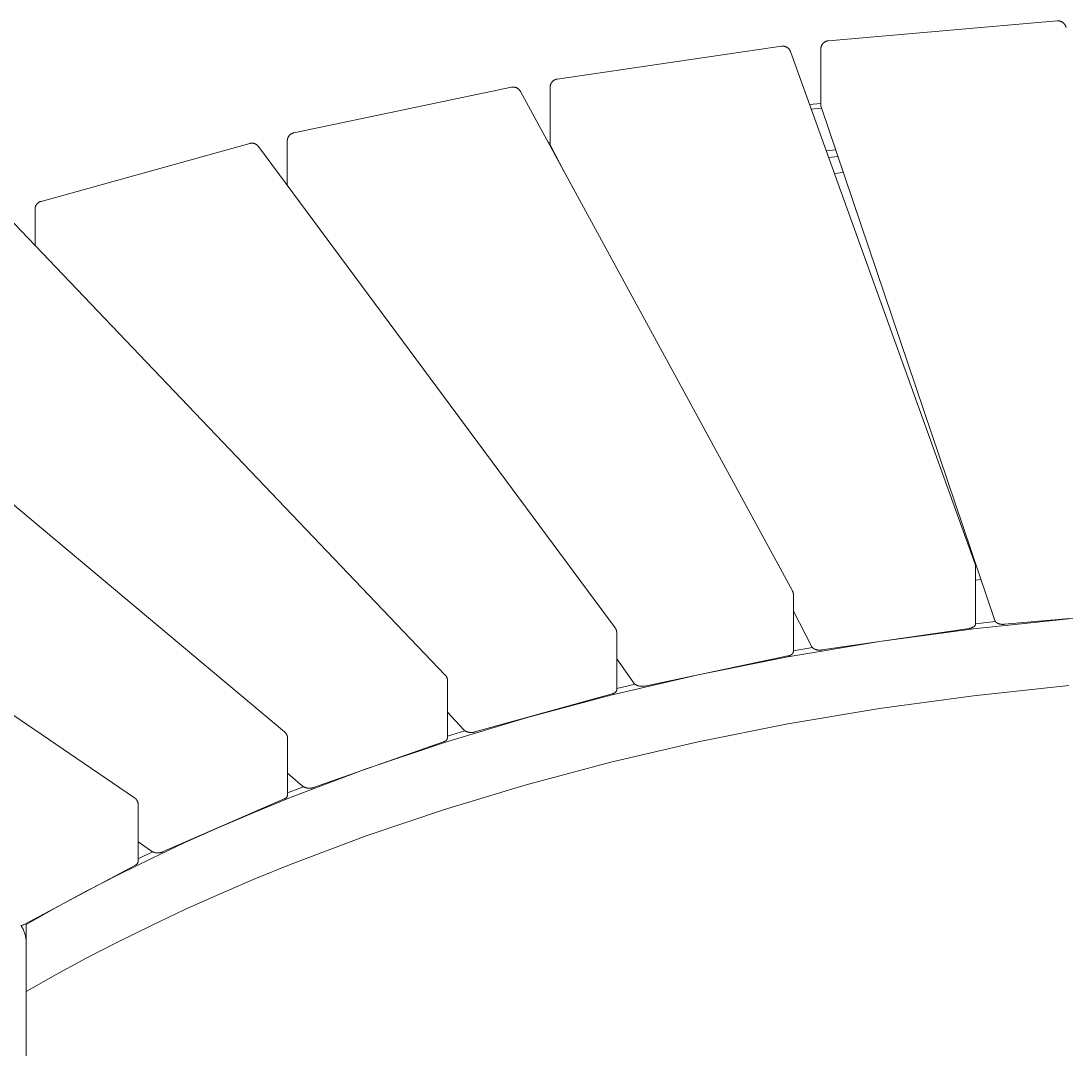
# Model space of a CAD drawing. Header units: inches. Extents: x -14 to 184, y -4 to 134.
# Drawn here: x 112.38 to 132.45, y 67.59 to 87.34 of the extents above; entities that cross this region are included whole.
import ezdxf

# ---------------------------------------------------------------- set-up
doc = ezdxf.new("R2010")
doc.units = ezdxf.units.IN
doc.layers.add('ZANO_R', color=7, linetype='Continuous', lineweight=0)

msp = doc.modelspace()

# ---------------------------------------------------------------- linework, layer by layer
at = {"layer": 'ZANO_R'}
for p, q in [((127.88179, 86.95806), (132.27875, 87.33971)), ((132.27875, 87.33971), (132.28412, 87.34009)), ((132.28412, 87.34009), (132.28951, 87.34028)), ((132.28951, 87.34028), (132.2949, 87.34028)), ((132.2949, 87.34028), (132.30028, 87.34011)), ((132.30028, 87.34011), (132.30566, 87.33974)), ((132.30566, 87.33974), (132.31101, 87.3392)), ((132.31101, 87.3392), (132.31635, 87.33847)), ((132.31635, 87.33847), (132.32166, 87.33756)), ((132.32166, 87.33756), (132.32694, 87.33646)), ((132.32694, 87.33646), (132.33217, 87.33519)), ((132.33217, 87.33519), (132.33736, 87.33374)), ((132.33736, 87.33374), (132.3425, 87.33211)), ((132.3425, 87.33211), (132.34757, 87.33031)), ((132.34757, 87.33031), (132.35259, 87.32834)), ((132.35259, 87.32834), (132.35753, 87.32619)), ((132.35753, 87.32619), (132.36239, 87.32388)), ((132.36239, 87.32388), (132.36718, 87.3214)), ((132.36718, 87.3214), (132.37187, 87.31876)), ((132.37187, 87.31876), (132.37648, 87.31596)), ((132.37648, 87.31596), (132.38098, 87.31301)), ((132.38098, 87.31301), (132.38538, 87.3099)), ((132.38538, 87.3099), (132.38967, 87.30665)), ((132.38967, 87.30665), (132.39385, 87.30325)), ((132.39385, 87.30325), (132.39791, 87.2997)), ((132.39791, 87.2997), (132.40185, 87.29603)), ((132.40185, 87.29603), (132.40566, 87.29221)), ((132.40566, 87.29221), (132.40933, 87.28828)), ((132.40933, 87.28828), (132.41287, 87.28421)), ((132.41287, 87.28421), (132.41627, 87.28003)), ((132.41627, 87.28003), (132.41952, 87.27574)), ((132.41952, 87.27574), (132.42262, 87.27133)), ((132.42262, 87.27133), (132.42557, 87.26683)), ((132.42557, 87.26683), (132.42837, 87.26222)), ((132.42837, 87.26222), (132.431, 87.25752)), ((132.431, 87.25752), (132.43348, 87.25274)), ((132.43348, 87.25274), (132.43579, 87.24787)), ((132.43579, 87.24787), (132.43793, 87.24293)), ((132.43793, 87.24293), (132.4399, 87.23791)), ((132.4399, 87.23791), (132.4417, 87.23284)), ((132.4417, 87.23284), (132.44332, 87.2277)), ((132.44332, 87.2277), (132.44477, 87.22251)), ((132.44477, 87.22251), (132.44569, 87.21878)), ((132.44569, 87.21878), (132.44652, 87.21503)), ((132.44652, 87.21503), (132.44726, 87.21126)), ((127.77398, 86.90145), (127.77752, 86.90558)), ((127.77752, 86.90558), (127.78119, 86.90958)), ((127.78119, 86.90958), (127.785, 86.91346)), ((127.785, 86.91346), (127.78894, 86.9172)), ((127.78894, 86.9172), (127.79301, 86.92081)), ((127.79301, 86.92081), (127.7972, 86.92427)), ((127.7972, 86.92427), (127.80151, 86.92759)), ((127.80151, 86.92759), (127.80592, 86.93075)), ((127.80592, 86.93075), (127.81045, 86.93376)), ((127.81045, 86.93376), (127.81508, 86.93662)), ((127.81508, 86.93662), (127.8198, 86.93931)), ((127.8198, 86.93931), (127.82461, 86.94183)), ((127.82461, 86.94183), (127.82951, 86.94419)), ((127.82951, 86.94419), (127.83448, 86.94638)), ((127.83448, 86.94638), (127.83953, 86.9484)), ((127.83953, 86.9484), (127.84464, 86.95024)), ((127.84464, 86.95024), (127.84982, 86.9519)), ((127.84982, 86.9519), (127.85505, 86.95339)), ((127.85505, 86.95339), (127.86033, 86.95469)), ((127.86033, 86.95469), (127.86564, 86.95581)), ((127.86564, 86.95581), (127.871, 86.95674)), ((127.871, 86.95674), (127.87638, 86.95749)), ((127.87638, 86.95749), (127.88179, 86.95806)), ((122.67378, 86.22156), (126.98335, 86.85346)), ((126.98335, 86.85346), (126.9887, 86.85415)), ((126.9887, 86.85415), (126.99407, 86.85466)), ((126.99407, 86.85466), (126.99946, 86.85498)), ((126.99946, 86.85498), (127.00485, 86.85512)), ((127.00485, 86.85512), (127.01024, 86.85508)), ((127.01024, 86.85508), (127.01564, 86.85485)), ((127.01564, 86.85485), (127.02101, 86.85443)), ((127.02101, 86.85443), (127.02638, 86.85383)), ((127.02638, 86.85383), (127.03172, 86.85305)), ((127.03172, 86.85305), (127.03702, 86.85208)), ((127.03702, 86.85208), (127.0423, 86.85093)), ((127.0423, 86.85093), (127.04753, 86.84961)), ((127.04753, 86.84961), (127.05271, 86.8481)), ((127.05271, 86.8481), (127.05783, 86.84642)), ((127.05783, 86.84642), (127.0629, 86.84457)), ((127.0629, 86.84457), (127.0679, 86.84254)), ((127.0679, 86.84254), (127.07283, 86.84034)), ((127.07283, 86.84034), (127.07767, 86.83797)), ((127.07767, 86.83797), (127.08244, 86.83544)), ((127.08244, 86.83544), (127.08712, 86.83275)), ((127.08712, 86.83275), (127.0917, 86.8299)), ((127.0917, 86.8299), (127.09618, 86.82689)), ((127.09618, 86.82689), (127.10055, 86.82373)), ((127.10055, 86.82373), (127.10481, 86.82043)), ((127.10481, 86.82043), (127.10896, 86.81698)), ((127.10896, 86.81698), (127.11299, 86.81338)), ((127.11299, 86.81338), (127.11689, 86.80966)), ((127.11689, 86.80966), (127.12066, 86.8058)), ((127.12066, 86.8058), (127.1243, 86.80182)), ((127.1243, 86.80182), (127.1278, 86.79771)), ((127.1278, 86.79771), (127.13116, 86.79348)), ((127.13116, 86.79348), (127.13437, 86.78915)), ((127.13437, 86.78915), (127.13743, 86.7847)), ((127.13743, 86.7847), (127.14033, 86.78016)), ((127.14033, 86.78016), (127.14308, 86.77551)), ((127.14308, 86.77551), (127.14566, 86.77078)), ((127.14566, 86.77078), (127.14809, 86.76596)), ((127.14809, 86.76596), (127.15034, 86.76106)), ((127.15034, 86.76106), (127.15244, 86.75608)), ((127.15244, 86.75608), (127.15435, 86.75102)), ((127.15435, 86.75102), (130.70142, 76.90537)), ((127.73793, 86.80116), (127.73802, 86.8066)), ((127.73793, 85.70822), (127.73793, 86.80116)), ((127.73802, 86.8066), (127.7383, 86.81203)), ((127.7383, 86.81203), (127.73877, 86.81744)), ((127.73877, 86.81744), (127.73943, 86.82284)), ((127.73943, 86.82284), (127.74027, 86.82821)), ((127.74027, 86.82821), (127.74129, 86.83355)), ((127.74129, 86.83355), (127.7425, 86.83885)), ((127.7425, 86.83885), (127.74389, 86.8441)), ((127.74389, 86.8441), (127.74546, 86.8493)), ((127.74546, 86.8493), (127.74721, 86.85445)), ((127.74721, 86.85445), (127.74914, 86.85953)), ((127.74914, 86.85953), (127.75124, 86.86454)), ((127.75124, 86.86454), (127.75352, 86.86948)), ((127.75352, 86.86948), (127.75596, 86.87434)), ((127.75596, 86.87434), (127.75857, 86.87911)), ((127.75857, 86.87911), (127.76134, 86.88378)), ((127.76134, 86.88378), (127.76427, 86.88836)), ((127.76427, 86.88836), (127.76736, 86.89283)), ((127.76736, 86.89283), (127.7706, 86.8972)), ((127.7706, 86.8972), (127.77398, 86.90145)), ((122.54256, 86.09835), (122.54379, 86.10369)), ((122.54379, 86.10369), (122.5452, 86.10897)), ((122.5452, 86.10897), (122.54679, 86.11421)), ((122.54679, 86.11421), (122.54857, 86.11939)), ((122.54857, 86.11939), (122.55052, 86.1245)), ((122.55052, 86.1245), (122.55265, 86.12955)), ((122.55265, 86.12955), (122.55496, 86.13451)), ((122.55496, 86.13451), (122.55743, 86.13939)), ((122.55743, 86.13939), (122.56008, 86.14419)), ((122.56008, 86.14419), (122.56288, 86.14888)), ((122.56288, 86.14888), (122.56585, 86.15348)), ((122.56585, 86.15348), (122.56898, 86.15797)), ((122.56898, 86.15797), (122.57227, 86.16235)), ((122.57227, 86.16235), (122.5757, 86.16662)), ((122.5757, 86.16662), (122.57928, 86.17076)), ((122.57928, 86.17076), (122.583, 86.17478)), ((122.583, 86.17478), (122.58686, 86.17866)), ((122.58686, 86.17866), (122.59085, 86.18241)), ((122.59085, 86.18241), (122.59496, 86.18601)), ((122.59496, 86.18601), (122.59921, 86.18947)), ((122.59921, 86.18947), (122.60356, 86.19278)), ((122.60356, 86.19278), (122.60804, 86.19594)), ((122.60804, 86.19594), (122.61261, 86.19894)), ((122.61261, 86.19894), (122.61729, 86.20178)), ((122.61729, 86.20178), (122.62207, 86.20446)), ((122.62207, 86.20446), (122.62694, 86.20696)), ((122.62694, 86.20696), (122.63189, 86.2093)), ((122.63189, 86.2093), (122.63691, 86.21146)), ((122.63691, 86.21146), (122.64201, 86.21345)), ((122.64201, 86.21345), (122.64718, 86.21526)), ((122.64718, 86.21526), (122.65241, 86.21689)), ((122.65241, 86.21689), (122.65769, 86.21833)), ((122.65769, 86.21833), (122.66301, 86.21959)), ((122.66301, 86.21959), (122.66838, 86.22067)), ((122.66838, 86.22067), (122.67378, 86.22156)), ((117.61777, 85.18998), (121.79732, 86.06588)), ((121.79732, 86.06588), (121.80269, 86.06691)), ((121.80269, 86.06691), (121.8081, 86.06775)), ((121.8081, 86.06775), (121.81353, 86.06841)), ((121.81353, 86.06841), (121.81898, 86.06887)), ((121.81898, 86.06887), (121.82445, 86.06914)), ((121.82445, 86.06914), (121.82992, 86.06923)), ((121.82992, 86.06923), (121.83539, 86.06912)), ((121.83539, 86.06912), (121.84085, 86.06883)), ((121.84085, 86.06883), (121.8463, 86.06834)), ((121.8463, 86.06834), (121.85173, 86.06767)), ((121.85173, 86.06767), (121.85714, 86.06681)), ((121.85714, 86.06681), (121.86251, 86.06576)), ((121.86251, 86.06576), (121.86784, 86.06452)), ((121.86784, 86.06452), (121.87312, 86.0631)), ((121.87312, 86.0631), (121.87835, 86.0615)), ((121.87835, 86.0615), (121.88353, 86.05972)), ((121.88353, 86.05972), (121.88863, 86.05775)), ((121.88863, 86.05775), (121.89367, 86.05562)), ((121.89367, 86.05562), (121.89863, 86.0533)), ((121.89863, 86.0533), (121.90351, 86.05082)), ((121.90351, 86.05082), (121.90829, 86.04817)), ((121.90829, 86.04817), (121.91298, 86.04536)), ((121.91298, 86.04536), (121.91758, 86.04238)), ((121.91758, 86.04238), (121.92206, 86.03924)), ((121.92206, 86.03924), (121.92643, 86.03596)), ((121.92643, 86.03596), (121.93069, 86.03252)), ((121.93069, 86.03252), (121.93482, 86.02893)), ((121.93482, 86.02893), (121.93883, 86.02521)), ((121.93883, 86.02521), (121.94271, 86.02135)), ((121.94271, 86.02135), (121.94645, 86.01735)), ((121.94645, 86.01735), (121.95004, 86.01323)), ((121.95004, 86.01323), (121.9535, 86.00899)), ((121.9535, 86.00899), (121.9568, 86.00462)), ((121.9568, 86.00462), (121.95995, 86.00015)), ((121.95995, 86.00015), (121.96294, 85.99557)), ((121.96294, 85.99557), (121.9655, 85.99135)), ((121.9655, 85.99135), (121.96793, 85.98705)), ((121.96793, 85.98705), (127.19117, 76.39348)), ((122.53915, 86.06574), (122.53924, 86.07122)), ((122.53915, 84.9728), (122.53915, 86.06574)), ((122.53924, 86.07122), (122.53953, 86.07668)), ((122.53953, 86.07668), (122.54, 86.08214)), ((122.54, 86.08214), (122.54067, 86.08757)), ((122.54067, 86.08757), (122.54152, 86.09298)), ((122.54152, 86.09298), (122.54256, 86.09835)), ((127.52166, 85.73148), (127.73793, 85.75616)), ((127.73796, 85.70651), (127.73793, 85.70822)), ((127.73804, 85.7048), (127.73796, 85.70651)), ((127.73818, 85.7031), (127.73804, 85.7048)), ((127.73837, 85.7014), (127.73818, 85.7031)), ((127.73862, 85.69971), (127.73837, 85.7014)), ((127.55373, 85.64246), (127.74962, 85.66484)), ((127.73892, 85.69803), (127.73862, 85.69971)), ((127.73927, 85.69636), (127.73892, 85.69803)), ((127.73968, 85.6947), (127.73927, 85.69636)), ((127.73968, 85.6947), (127.74004, 85.69339)), ((127.74004, 85.69339), (127.74043, 85.69208)), ((127.74043, 85.69208), (127.74085, 85.69079)), ((131.07931, 75.82085), (127.74085, 85.69079)), ((117.50354, 85.09355), (117.50559, 85.09852)), ((117.50559, 85.09852), (117.50781, 85.10341)), ((117.50781, 85.10341), (117.5102, 85.10822)), ((117.5102, 85.10822), (117.51275, 85.11294)), ((117.51275, 85.11294), (117.51546, 85.11758)), ((117.51546, 85.11758), (117.51832, 85.12212)), ((117.51832, 85.12212), (117.52134, 85.12657)), ((117.52134, 85.12657), (117.52451, 85.1309)), ((117.52451, 85.1309), (117.52783, 85.13513)), ((117.52783, 85.13513), (117.53128, 85.13924)), ((117.53128, 85.13924), (117.53488, 85.14323)), ((117.53488, 85.14323), (117.5386, 85.1471)), ((117.5386, 85.1471), (117.54246, 85.15083)), ((117.54246, 85.15083), (117.54645, 85.15443)), ((117.54645, 85.15443), (117.55055, 85.1579)), ((117.55055, 85.1579), (117.55477, 85.16122)), ((117.55477, 85.16122), (117.5591, 85.1644)), ((117.5591, 85.1644), (117.56354, 85.16743)), ((117.56354, 85.16743), (117.56807, 85.1703)), ((117.56807, 85.1703), (117.57271, 85.17302)), ((117.57271, 85.17302), (117.57743, 85.17558)), ((117.57743, 85.17558), (117.58223, 85.17797)), ((117.58223, 85.17797), (117.58712, 85.1802)), ((117.58712, 85.1802), (117.59208, 85.18226)), ((117.59208, 85.18226), (117.59711, 85.18416)), ((117.59711, 85.18416), (117.60219, 85.18588)), ((117.60219, 85.18588), (117.60734, 85.18742)), ((117.60734, 85.18742), (117.61253, 85.18879)), ((117.61253, 85.18879), (117.61777, 85.18998)), ((112.76356, 83.87342), (116.77177, 84.98466)), ((116.77177, 84.98466), (116.77707, 84.98603)), ((116.77707, 84.98603), (116.78241, 84.98721)), ((116.78241, 84.98721), (116.7878, 84.98821)), ((116.7878, 84.98821), (116.79321, 84.98902)), ((116.79321, 84.98902), (116.79865, 84.98965)), ((116.79865, 84.98965), (116.80411, 84.99008)), ((116.80411, 84.99008), (116.80958, 84.99032)), ((116.80958, 84.99032), (116.81506, 84.99038)), ((116.81506, 84.99038), (116.82053, 84.99024)), ((116.82053, 84.99024), (116.82599, 84.98991)), ((116.82599, 84.98991), (116.83145, 84.98939)), ((116.83145, 84.98939), (116.83688, 84.98869)), ((116.83688, 84.98869), (116.84228, 84.98779)), ((116.84228, 84.98779), (116.84764, 84.98671)), ((116.84764, 84.98671), (116.85297, 84.98544)), ((116.85297, 84.98544), (116.85825, 84.98399)), ((116.85825, 84.98399), (116.86348, 84.98235)), ((116.86348, 84.98235), (116.86864, 84.98054)), ((116.86864, 84.98054), (116.87374, 84.97854)), ((116.87374, 84.97854), (116.87877, 84.97637)), ((116.87877, 84.97637), (116.88372, 84.97403)), ((116.88372, 84.97403), (116.88858, 84.97151)), ((116.88858, 84.97151), (116.89335, 84.96883)), ((116.89335, 84.96883), (116.89803, 84.96598)), ((116.89803, 84.96598), (116.90261, 84.96298)), ((116.90261, 84.96298), (116.90708, 84.95981)), ((116.90708, 84.95981), (116.91143, 84.95649)), ((116.91143, 84.95649), (116.91567, 84.95303)), ((116.91567, 84.95303), (116.91978, 84.94941)), ((116.91978, 84.94941), (116.92377, 84.94566)), ((116.92377, 84.94566), (116.92762, 84.94177)), ((116.92762, 84.94177), (116.93134, 84.93775)), ((116.93134, 84.93775), (116.93491, 84.9336)), ((116.93491, 84.9336), (116.9377, 84.93015)), ((116.9377, 84.93015), (116.94039, 84.92662)), ((116.94039, 84.92662), (123.78816, 75.68)), ((117.49259, 85.03585), (117.49268, 85.04122)), ((117.49259, 84.18099), (117.49259, 85.03585)), ((117.49268, 85.04122), (117.49295, 85.04658)), ((117.49295, 85.04658), (117.49341, 85.05193)), ((117.49341, 85.05193), (117.49405, 85.05727)), ((117.49405, 85.05727), (117.49487, 85.06257)), ((117.49487, 85.06257), (117.49587, 85.06785)), ((117.49587, 85.06785), (117.49705, 85.07309)), ((117.49705, 85.07309), (117.49841, 85.07829)), ((117.49841, 85.07829), (117.49995, 85.08343)), ((117.49995, 85.08343), (117.50166, 85.08852)), ((117.50166, 85.08852), (117.50354, 85.09355)), ((122.50191, 85.00629), (122.53915, 85.01277)), ((122.53919, 84.97087), (122.53915, 84.97279)), ((122.5393, 84.96895), (122.53919, 84.97087)), ((122.53948, 84.96704), (122.5393, 84.96895)), ((122.53972, 84.96513), (122.53948, 84.96704)), ((122.54003, 84.96324), (122.53972, 84.96513)), ((122.5404, 84.96135), (122.54003, 84.96324)), ((122.54084, 84.95948), (122.5404, 84.96135)), ((122.54134, 84.95763), (122.54084, 84.95948)), ((122.54191, 84.95579), (122.54134, 84.95763)), ((122.54254, 84.95397), (122.54191, 84.95579)), ((122.54324, 84.95218), (122.54254, 84.95397)), ((122.54399, 84.95041), (122.54324, 84.95218)), ((122.54399, 84.95041), (122.54488, 84.94849)), ((122.54488, 84.94849), (122.54583, 84.94659)), ((122.8028, 84.45364), (122.54583, 84.94659)), ((122.54914, 84.91955), (122.55903, 84.92127)), ((127.84237, 84.84129), (128.02128, 84.86172)), ((127.88685, 84.71782), (128.06317, 84.73786)), ((128.16885, 84.42544), (127.99888, 84.40686)), ((112.64815, 83.72167), (112.64824, 83.72705)), ((112.64815, 83.02946), (112.64815, 83.72167)), ((112.64824, 83.72705), (112.64852, 83.73243)), ((112.64852, 83.73243), (112.64898, 83.7378)), ((112.64898, 83.7378), (112.64962, 83.74315)), ((112.64962, 83.74315), (112.65045, 83.74848)), ((112.65045, 83.74848), (112.65146, 83.75377)), ((112.65146, 83.75377), (112.65265, 83.75903)), ((112.65265, 83.75903), (112.65401, 83.76424)), ((112.65401, 83.76424), (112.65556, 83.7694)), ((112.65556, 83.7694), (112.65728, 83.77451)), ((112.65728, 83.77451), (112.65917, 83.77955)), ((112.65917, 83.77955), (112.66124, 83.78453)), ((112.66124, 83.78453), (112.66348, 83.78943)), ((112.66348, 83.78943), (112.66588, 83.79426)), ((112.66588, 83.79426), (112.66844, 83.799)), ((112.66844, 83.799), (112.67117, 83.80364)), ((112.67117, 83.80364), (112.67405, 83.8082)), ((112.67405, 83.8082), (112.67709, 83.81265)), ((112.67709, 83.81265), (112.68028, 83.81699)), ((112.68028, 83.81699), (112.68361, 83.82122)), ((112.68361, 83.82122), (112.68709, 83.82534)), ((112.68709, 83.82534), (112.69071, 83.82934)), ((112.69071, 83.82934), (112.69446, 83.8332)), ((112.69446, 83.8332), (112.69834, 83.83694)), ((112.69834, 83.83694), (112.70235, 83.84055)), ((112.70235, 83.84055), (112.70647, 83.84401)), ((112.70647, 83.84401), (112.71072, 83.84733)), ((112.71072, 83.84733), (112.71507, 83.8505)), ((112.71507, 83.8505), (112.71953, 83.85353)), ((112.71953, 83.85353), (112.7241, 83.8564)), ((112.7241, 83.8564), (112.72875, 83.85911)), ((112.72875, 83.85911), (112.7335, 83.86166)), ((112.7335, 83.86166), (112.73833, 83.86404)), ((112.73833, 83.86404), (112.74324, 83.86626)), ((112.74324, 83.86626), (112.74823, 83.86831)), ((112.74823, 83.86831), (112.75328, 83.87019)), ((112.75328, 83.87019), (112.75839, 83.87189)), ((112.75839, 83.87189), (112.76356, 83.87342)), ((112.12238, 83.58048), (120.52696, 74.77224)), ((107.56215, 81.96249), (117.44043, 73.67974)), ((103.3051, 80.08926), (114.55939, 72.41391)), ((130.70142, 76.90537), (130.70317, 76.90022)), ((130.70317, 76.90022), (130.70475, 76.89501)), ((130.70475, 76.89501), (130.70615, 76.88974)), ((130.70615, 76.88974), (130.70736, 76.88444)), ((130.70736, 76.88444), (130.70839, 76.87909)), ((130.70839, 76.87909), (130.70924, 76.87371)), ((130.70924, 76.87371), (130.70989, 76.8683)), ((130.70989, 76.8683), (130.71036, 76.86288)), ((130.71036, 76.86288), (130.71065, 76.85744)), ((130.71065, 76.85744), (130.71074, 76.852)), ((130.71074, 76.852), (130.71074, 75.75905)), ((130.81326, 76.60742), (130.71074, 76.59572)), ((127.19117, 76.39348), (127.1936, 76.38884)), ((127.1936, 76.38884), (127.19587, 76.38412)), ((127.19587, 76.38412), (127.19798, 76.37934)), ((127.19798, 76.37934), (127.19993, 76.37448)), ((127.19993, 76.37448), (127.20172, 76.36956)), ((127.20172, 76.36956), (127.20335, 76.36459)), ((127.20335, 76.36459), (127.20481, 76.35956)), ((127.20481, 76.35956), (127.2061, 76.35449)), ((127.2061, 76.35449), (127.20722, 76.34937)), ((127.20722, 76.34937), (127.20817, 76.34423)), ((127.20817, 76.34423), (127.20895, 76.33905)), ((127.20895, 76.33905), (127.20956, 76.33385)), ((127.20956, 76.33385), (127.21, 76.32864)), ((127.21, 76.32864), (127.21026, 76.32341)), ((127.21026, 76.32341), (127.21034, 76.31818)), ((127.21034, 76.31818), (127.21034, 75.22523)), ((127.56568, 75.31689), (127.21034, 75.99854)), ((134.15159, 75.9996), (131.25728, 75.74837)), ((123.78816, 75.68), (123.79123, 75.6757)), ((123.79123, 75.6757), (123.79416, 75.6713)), ((123.79416, 75.6713), (123.79694, 75.66681)), ((123.79694, 75.66681), (123.79956, 75.66222)), ((130.59202, 75.67092), (127.75524, 75.25497)), ((130.59202, 75.67092), (130.59769, 75.67182)), ((130.59769, 75.67182), (130.60338, 75.67285)), ((130.60338, 75.67285), (130.60907, 75.67403)), ((130.60907, 75.67403), (130.61475, 75.67534)), ((130.61475, 75.67534), (130.62041, 75.67681)), ((130.62041, 75.67681), (130.62602, 75.67841)), ((130.62602, 75.67841), (130.63159, 75.68017)), ((130.63159, 75.68017), (130.63707, 75.68207)), ((130.63707, 75.68207), (130.64248, 75.68412)), ((130.64248, 75.68412), (130.64777, 75.68632)), ((130.64777, 75.68632), (130.65294, 75.68866)), ((130.65294, 75.68866), (130.65798, 75.69114)), ((130.65798, 75.69114), (130.66043, 75.69243)), ((130.66043, 75.69243), (130.66285, 75.69376)), ((130.66285, 75.69376), (130.66523, 75.69511)), ((130.66523, 75.69511), (130.66756, 75.6965)), ((130.6675, 75.66266), (132.49703, 75.85563)), ((130.66756, 75.6965), (130.66984, 75.69792)), ((130.66984, 75.69792), (130.67207, 75.69937)), ((130.67207, 75.69937), (130.67426, 75.70085)), ((130.67426, 75.70085), (130.67639, 75.70236)), ((130.67639, 75.70236), (130.67847, 75.7039)), ((130.67847, 75.7039), (130.68049, 75.70547)), ((130.68049, 75.70547), (130.68245, 75.70706)), ((130.68245, 75.70706), (130.68436, 75.70867)), ((130.68436, 75.70867), (130.6862, 75.71031)), ((130.6862, 75.71031), (130.68799, 75.71197)), ((130.68799, 75.71197), (130.68971, 75.71366)), ((130.68971, 75.71366), (130.69137, 75.71536)), ((130.69137, 75.71536), (130.69296, 75.71708)), ((130.69296, 75.71708), (130.69449, 75.71883)), ((130.69449, 75.71883), (130.69595, 75.72058)), ((130.69595, 75.72058), (130.69735, 75.72236)), ((130.69735, 75.72236), (130.69867, 75.72414)), ((130.69867, 75.72414), (130.69993, 75.72594)), ((130.69993, 75.72594), (130.70112, 75.72775)), ((130.70112, 75.72775), (130.70224, 75.72957)), ((130.70224, 75.72957), (130.70328, 75.7314)), ((130.70328, 75.7314), (130.70426, 75.73324)), ((130.70426, 75.73324), (130.70517, 75.73509)), ((130.70517, 75.73509), (130.70601, 75.73693)), ((130.70601, 75.73693), (130.70678, 75.73879)), ((130.70678, 75.73879), (130.70748, 75.74064)), ((130.70748, 75.74064), (130.70811, 75.7425)), ((130.70811, 75.7425), (130.70867, 75.74435)), ((130.70867, 75.74435), (130.70916, 75.74621)), ((130.70916, 75.74621), (130.70958, 75.74806)), ((130.70958, 75.74806), (130.70994, 75.74991)), ((130.70994, 75.74991), (130.71023, 75.75175)), ((130.71023, 75.75175), (130.71045, 75.75359)), ((130.71045, 75.75359), (130.71061, 75.75541)), ((130.71061, 75.75541), (130.71071, 75.75724)), ((130.71071, 75.75724), (130.71074, 75.75905)), ((130.71074, 75.76073), (131.08759, 75.8046)), ((131.07931, 75.82085), (131.08, 75.81892)), ((131.08, 75.81892), (131.08077, 75.81698)), ((131.08077, 75.81698), (131.08162, 75.81504)), ((131.08162, 75.81504), (131.08255, 75.81309)), ((131.08255, 75.81309), (131.08357, 75.81113)), ((131.08357, 75.81113), (131.08467, 75.80918)), ((131.08467, 75.80918), (131.08586, 75.80723)), ((131.08586, 75.80723), (131.08713, 75.80528)), ((131.08713, 75.80528), (131.08849, 75.80333)), ((131.08849, 75.80333), (131.08993, 75.80139)), ((131.08993, 75.80139), (131.09147, 75.79946)), ((131.09147, 75.79946), (131.09309, 75.79753)), ((131.09309, 75.79753), (131.0948, 75.79562)), ((131.0948, 75.79562), (131.0966, 75.79372)), ((131.0966, 75.79372), (131.09848, 75.79183)), ((131.09848, 75.79183), (131.10046, 75.78997)), ((131.10046, 75.78997), (131.10252, 75.78812)), ((131.10252, 75.78812), (131.10467, 75.78629)), ((131.10467, 75.78629), (131.10691, 75.78449)), ((131.10691, 75.78449), (131.10922, 75.78271)), ((131.10922, 75.78271), (131.11163, 75.78096)), ((131.11163, 75.78096), (131.11411, 75.77924)), ((131.11411, 75.77924), (131.11668, 75.77754)), ((131.11668, 75.77754), (131.11933, 75.77588)), ((131.11933, 75.77588), (131.12205, 75.77426)), ((131.12205, 75.77426), (131.12485, 75.77267)), ((131.12485, 75.77267), (131.12772, 75.77112)), ((131.12772, 75.77112), (131.13066, 75.76961)), ((131.13066, 75.76961), (131.13367, 75.76813)), ((131.13367, 75.76813), (131.13675, 75.76671)), ((131.13675, 75.76671), (131.13989, 75.76532)), ((131.13989, 75.76532), (131.14309, 75.76398)), ((131.14309, 75.76398), (131.14635, 75.76269)), ((131.14635, 75.76269), (131.14966, 75.76145)), ((131.14966, 75.76145), (131.15302, 75.76026)), ((131.15302, 75.76026), (131.15643, 75.75911)), ((131.15643, 75.75911), (131.16338, 75.75698)), ((131.16338, 75.75698), (131.17048, 75.75505)), ((131.17048, 75.75505), (131.1777, 75.75334)), ((131.1777, 75.75334), (131.18501, 75.75185)), ((131.18501, 75.75185), (131.19238, 75.75057)), ((131.19238, 75.75057), (131.19979, 75.74951)), ((131.19979, 75.74951), (131.2072, 75.74867)), ((131.2072, 75.74867), (131.2146, 75.74804)), ((131.2146, 75.74804), (131.22195, 75.74762)), ((131.22195, 75.74762), (131.22924, 75.7474)), ((131.22924, 75.7474), (131.23643, 75.74737)), ((131.23643, 75.74737), (131.24352, 75.74753)), ((131.24352, 75.74753), (131.25047, 75.74787)), ((131.25047, 75.74787), (131.25728, 75.74837)), ((123.79956, 75.66222), (123.80203, 75.65755)), ((123.80203, 75.65755), (123.80435, 75.6528)), ((123.80435, 75.6528), (123.8065, 75.64798)), ((123.8065, 75.64798), (123.80848, 75.64308)), ((123.80848, 75.64308), (123.81031, 75.63812)), ((123.81031, 75.63812), (123.81196, 75.6331)), ((123.81196, 75.6331), (123.81345, 75.62803)), ((123.81345, 75.62803), (123.81476, 75.62292)), ((123.81476, 75.62292), (123.81591, 75.61776)), ((123.81591, 75.61776), (123.81688, 75.61257)), ((123.81688, 75.61257), (123.81767, 75.60734)), ((123.81767, 75.60734), (123.81829, 75.6021)), ((123.81829, 75.6021), (123.81873, 75.59683)), ((123.81873, 75.59683), (123.819, 75.59156)), ((123.819, 75.59156), (123.81909, 75.58627)), ((123.81909, 75.58627), (123.81909, 74.49333)), ((128.86706, 75.41717), (130.6675, 75.66266)), ((127.10225, 75.12106), (128.86706, 75.41717)), ((127.21034, 75.23612), (127.57672, 75.30119)), ((127.56568, 75.31689), (127.5667, 75.31501)), ((127.5667, 75.31501), (127.5678, 75.31312)), ((127.5678, 75.31312), (127.56898, 75.31124)), ((127.56898, 75.31124), (127.57025, 75.30935)), ((127.57025, 75.30935), (127.57159, 75.30747)), ((127.57159, 75.30747), (127.57302, 75.30558)), ((127.57302, 75.30558), (127.57454, 75.30371)), ((127.57454, 75.30371), (127.57614, 75.30184)), ((127.57614, 75.30184), (127.57783, 75.29998)), ((127.57783, 75.29998), (127.5796, 75.29813)), ((127.5796, 75.29813), (127.58146, 75.2963)), ((127.58146, 75.2963), (127.5834, 75.29448)), ((127.5834, 75.29448), (127.58544, 75.29267)), ((127.58544, 75.29267), (127.58755, 75.29088)), ((127.58755, 75.29088), (127.58975, 75.28912)), ((127.58975, 75.28912), (127.59204, 75.28737)), ((127.59204, 75.28737), (127.59441, 75.28565)), ((127.59441, 75.28565), (127.59686, 75.28396)), ((127.59686, 75.28396), (127.5994, 75.28229)), ((127.5994, 75.28229), (127.60201, 75.28065)), ((127.60201, 75.28065), (127.6047, 75.27905)), ((127.6047, 75.27905), (127.60747, 75.27748)), ((127.60747, 75.27748), (127.61032, 75.27594)), ((127.61032, 75.27594), (127.61324, 75.27444)), ((127.61324, 75.27444), (127.61623, 75.27298)), ((127.61623, 75.27298), (127.61928, 75.27156)), ((127.61928, 75.27156), (127.62241, 75.27018)), ((127.62241, 75.27018), (127.6256, 75.26884)), ((127.6256, 75.26884), (127.62885, 75.26755)), ((127.62885, 75.26755), (127.63215, 75.26631)), ((127.63215, 75.26631), (127.63552, 75.26511)), ((127.63552, 75.26511), (127.63893, 75.26396)), ((127.63893, 75.26396), (127.6459, 75.26182)), ((124.15612, 74.61394), (123.81909, 75.08487)), ((127.1066, 75.13976), (124.3554, 74.5632)), ((125.37919, 74.77656), (127.10225, 75.12106)), ((127.1066, 75.13976), (127.11166, 75.14088)), ((127.11166, 75.14088), (127.11672, 75.14212)), ((127.11672, 75.14212), (127.12176, 75.14347)), ((127.12176, 75.14347), (127.12678, 75.14494)), ((127.12678, 75.14494), (127.13176, 75.14654)), ((127.13176, 75.14654), (127.13669, 75.14826)), ((127.13669, 75.14826), (127.14156, 75.1501)), ((127.14156, 75.1501), (127.14635, 75.15206)), ((127.14635, 75.15206), (127.15105, 75.15414)), ((127.15105, 75.15414), (127.15566, 75.15635)), ((127.15566, 75.15635), (127.16015, 75.15867)), ((127.16015, 75.15867), (127.16451, 75.1611)), ((127.16451, 75.1611), (127.16873, 75.16365)), ((127.16873, 75.16365), (127.17078, 75.16496)), ((127.17078, 75.16496), (127.1728, 75.16631)), ((127.1728, 75.16631), (127.17477, 75.16767)), ((127.17477, 75.16767), (127.17671, 75.16906)), ((127.17671, 75.16906), (127.17859, 75.17048)), ((127.17859, 75.17048), (127.18044, 75.17192)), ((127.18044, 75.17192), (127.18223, 75.17338)), ((127.18223, 75.17338), (127.18398, 75.17487)), ((127.18398, 75.17487), (127.18568, 75.17637)), ((127.18568, 75.17637), (127.18733, 75.1779)), ((127.18733, 75.1779), (127.18893, 75.17945)), ((127.18893, 75.17945), (127.19047, 75.18102)), ((127.19047, 75.18102), (127.19197, 75.1826)), ((127.19197, 75.1826), (127.1934, 75.1842)), ((127.1934, 75.1842), (127.19479, 75.18582)), ((127.19479, 75.18582), (127.19611, 75.18746)), ((127.19611, 75.18746), (127.19738, 75.1891)), ((127.19738, 75.1891), (127.19859, 75.19077)), ((127.19859, 75.19077), (127.19975, 75.19244)), ((127.19975, 75.19244), (127.20084, 75.19412)), ((127.20084, 75.19412), (127.20188, 75.19582)), ((127.20188, 75.19582), (127.20286, 75.19752)), ((127.20286, 75.19752), (127.20377, 75.19924)), ((127.20377, 75.19924), (127.20463, 75.20096)), ((127.20463, 75.20096), (127.20543, 75.20268)), ((127.20543, 75.20268), (127.20616, 75.20442)), ((127.20616, 75.20442), (127.20684, 75.20615)), ((127.20684, 75.20615), (127.20745, 75.20789)), ((127.20745, 75.20789), (127.20801, 75.20963)), ((127.20801, 75.20963), (127.20851, 75.21137)), ((127.20851, 75.21137), (127.20894, 75.21312)), ((127.20894, 75.21312), (127.20932, 75.21486)), ((127.20932, 75.21486), (127.20963, 75.2166)), ((127.20963, 75.2166), (127.20989, 75.21833)), ((127.20989, 75.21833), (127.21009, 75.22006)), ((127.21009, 75.22006), (127.21023, 75.22179)), ((127.21023, 75.22179), (127.21032, 75.22351)), ((127.21032, 75.22351), (127.21034, 75.22523)), ((127.6459, 75.26182), (127.65304, 75.25988)), ((127.65304, 75.25988), (127.66032, 75.25815)), ((127.66032, 75.25815), (127.66772, 75.25664)), ((127.66772, 75.25664), (127.67519, 75.25535)), ((127.67519, 75.25535), (127.68273, 75.25429)), ((127.68273, 75.25429), (127.69028, 75.25344)), ((127.69028, 75.25344), (127.69784, 75.25281)), ((127.69784, 75.25281), (127.70536, 75.2524)), ((127.70536, 75.2524), (127.71283, 75.2522)), ((127.71283, 75.2522), (127.72022, 75.2522)), ((127.72022, 75.2522), (127.72751, 75.2524)), ((127.72751, 75.2524), (127.73467, 75.25278)), ((127.73467, 75.25278), (127.74169, 75.25335)), ((127.74169, 75.25335), (127.74855, 75.25408)), ((127.74855, 75.25408), (127.75524, 75.25497)), ((120.52696, 74.77224), (120.53066, 74.76823)), ((120.53066, 74.76823), (120.53421, 74.7641)), ((120.53421, 74.7641), (120.53762, 74.75984)), ((120.53762, 74.75984), (120.54088, 74.75547)), ((120.54088, 74.75547), (120.54399, 74.75098)), ((120.54399, 74.75098), (120.54694, 74.7464)), ((120.54694, 74.7464), (120.54973, 74.74171)), ((120.54973, 74.74171), (120.55235, 74.73693)), ((120.55235, 74.73693), (120.55481, 74.73206)), ((120.55481, 74.73206), (120.5571, 74.72711)), ((120.5571, 74.72711), (120.55921, 74.72208)), ((120.55921, 74.72208), (120.56115, 74.71699)), ((120.56115, 74.71699), (120.56292, 74.71182)), ((120.56292, 74.71182), (120.5645, 74.70661)), ((120.5645, 74.70661), (120.5659, 74.70133)), ((120.5659, 74.70133), (120.56712, 74.69602)), ((120.56712, 74.69602), (120.56815, 74.69066)), ((120.56815, 74.69066), (120.569, 74.68527)), ((120.569, 74.68527), (120.56966, 74.67986)), ((120.56966, 74.67986), (120.57013, 74.67443)), ((120.57013, 74.67443), (120.57041, 74.66898)), ((120.57041, 74.66898), (120.57051, 74.66353)), ((120.57051, 74.66353), (120.57051, 73.57058)), ((123.70347, 74.38621), (125.37919, 74.77656)), ((123.80792, 74.4597), (123.80896, 74.46125)), ((123.80896, 74.46125), (123.80995, 74.4628)), ((123.80995, 74.4628), (123.81089, 74.46437)), ((123.81089, 74.46437), (123.81178, 74.46594)), ((123.81178, 74.46594), (123.81261, 74.46752)), ((123.81261, 74.46752), (123.8134, 74.46912)), ((123.8134, 74.46912), (123.81414, 74.47071)), ((123.81414, 74.47071), (123.81483, 74.47232)), ((123.81483, 74.47232), (123.81546, 74.47392)), ((123.81546, 74.47392), (123.81604, 74.47554)), ((123.81604, 74.47554), (123.81658, 74.47715)), ((123.81658, 74.47715), (123.81706, 74.47877)), ((123.81706, 74.47877), (123.81749, 74.48039)), ((123.81749, 74.48039), (123.81786, 74.48201)), ((123.81786, 74.48201), (123.81819, 74.48363)), ((123.81819, 74.48363), (123.81847, 74.48526)), ((123.81847, 74.48526), (123.81869, 74.48688)), ((123.81869, 74.48688), (123.81887, 74.48849)), ((123.81887, 74.48849), (123.81899, 74.49011)), ((123.81899, 74.49011), (123.81906, 74.49172)), ((123.81906, 74.49172), (123.81909, 74.49333)), ((123.81909, 74.51385), (124.1698, 74.59895)), ((124.15612, 74.61394), (124.15746, 74.61213)), ((124.15746, 74.61213), (124.15888, 74.61031)), ((124.15888, 74.61031), (124.16038, 74.6085)), ((124.16038, 74.6085), (124.16196, 74.6067)), ((124.16196, 74.6067), (124.16362, 74.6049)), ((124.16362, 74.6049), (124.16537, 74.60311)), ((124.16537, 74.60311), (124.1672, 74.60133)), ((124.1672, 74.60133), (124.16912, 74.59957)), ((124.16912, 74.59957), (124.17112, 74.59781)), ((124.17112, 74.59781), (124.1732, 74.59607)), ((124.1732, 74.59607), (124.17536, 74.59435)), ((124.17536, 74.59435), (124.17761, 74.59265)), ((124.17761, 74.59265), (124.17994, 74.59097)), ((124.17994, 74.59097), (124.18236, 74.58932)), ((124.18236, 74.58932), (124.18485, 74.58768)), ((124.18485, 74.58768), (124.18743, 74.58608)), ((124.18743, 74.58608), (124.19008, 74.5845)), ((124.19008, 74.5845), (124.19281, 74.58296)), ((124.19281, 74.58296), (124.19562, 74.58144)), ((124.19562, 74.58144), (124.1985, 74.57997)), ((124.1985, 74.57997), (124.20146, 74.57852)), ((124.20146, 74.57852), (124.20449, 74.57712)), ((124.20449, 74.57712), (124.20758, 74.57575)), ((124.20758, 74.57575), (124.21074, 74.57443)), ((124.21074, 74.57443), (124.21397, 74.57314)), ((124.21397, 74.57314), (124.21726, 74.57191)), ((124.21726, 74.57191), (124.2206, 74.57071)), ((124.2206, 74.57071), (124.22401, 74.56957)), ((124.22401, 74.56957), (124.23097, 74.56742)), ((124.23097, 74.56742), (124.23811, 74.56547)), ((124.23811, 74.56547), (124.24542, 74.56374)), ((124.24542, 74.56374), (124.25286, 74.56222)), ((124.25286, 74.56222), (124.2604, 74.56092)), ((124.2604, 74.56092), (124.26802, 74.55984)), ((124.26802, 74.55984), (124.27568, 74.55899)), ((124.27568, 74.55899), (124.28336, 74.55836)), ((124.28336, 74.55836), (124.29102, 74.55795)), ((124.29102, 74.55795), (124.29865, 74.55776)), ((124.29865, 74.55776), (124.3062, 74.55778)), ((124.3062, 74.55778), (124.31367, 74.55801)), ((124.31367, 74.55801), (124.32102, 74.55843)), ((124.32102, 74.55843), (124.32824, 74.55905)), ((124.32824, 74.55905), (124.3353, 74.55984)), ((124.3353, 74.55984), (124.34219, 74.56081)), ((124.34219, 74.56081), (124.34889, 74.56193)), ((124.34889, 74.56193), (124.3554, 74.5632)), ((132.49703, 74.5698), (130.6675, 74.37684)), ((123.72978, 74.41136), (121.09136, 73.67989)), ((122.08012, 73.95282), (123.70347, 74.38621)), ((123.72978, 74.41136), (123.73423, 74.41265)), ((123.73423, 74.41265), (123.73866, 74.41403)), ((123.73866, 74.41403), (123.74306, 74.41551)), ((123.74306, 74.41551), (123.74742, 74.41709)), ((123.74742, 74.41709), (123.75174, 74.41877)), ((123.75174, 74.41877), (123.75601, 74.42055)), ((123.75601, 74.42055), (123.76021, 74.42243)), ((123.76021, 74.42243), (123.76433, 74.42441)), ((123.76433, 74.42441), (123.76837, 74.42649)), ((123.76837, 74.42649), (123.77232, 74.42866)), ((123.77232, 74.42866), (123.77616, 74.43093)), ((123.77616, 74.43093), (123.77989, 74.4333)), ((123.77989, 74.4333), (123.78349, 74.43575)), ((123.78349, 74.43575), (123.78696, 74.43829)), ((123.78696, 74.43829), (123.78864, 74.43959)), ((123.78864, 74.43959), (123.79029, 74.44091)), ((123.79029, 74.44091), (123.7919, 74.44226)), ((123.7919, 74.44226), (123.79347, 74.44362)), ((123.79347, 74.44362), (123.795, 74.445)), ((123.795, 74.445), (123.79649, 74.4464)), ((123.79649, 74.4464), (123.79794, 74.44781)), ((123.79794, 74.44781), (123.79934, 74.44925)), ((123.79934, 74.44925), (123.80071, 74.4507)), ((123.80071, 74.4507), (123.80202, 74.45216)), ((123.80202, 74.45216), (123.8033, 74.45364)), ((123.8033, 74.45364), (123.80452, 74.45514)), ((123.80452, 74.45514), (123.8057, 74.45665)), ((123.8057, 74.45665), (123.80684, 74.45817)), ((123.80684, 74.45817), (123.80792, 74.4597)), ((130.6675, 74.37684), (128.86706, 74.13135)), ((128.86706, 74.13135), (127.10225, 73.83524)), ((120.5136, 73.47939), (122.08012, 73.95282)), ((120.88434, 73.71896), (120.57051, 74.05759)), ((117.44043, 73.67974), (117.44442, 73.67627)), ((117.44442, 73.67627), (117.4483, 73.67268)), ((117.4483, 73.67268), (117.45205, 73.66895)), ((117.45205, 73.66895), (117.45567, 73.6651)), ((117.45567, 73.6651), (117.45917, 73.66113)), ((117.45917, 73.66113), (117.46253, 73.65705)), ((120.57051, 73.6014), (120.90054, 73.70483)), ((120.88434, 73.71896), (120.88599, 73.71723)), ((120.88599, 73.71723), (120.88771, 73.7155)), ((120.88771, 73.7155), (120.88952, 73.71379)), ((120.88952, 73.71379), (120.8914, 73.71208)), ((120.8914, 73.71208), (120.89337, 73.71039)), ((120.89337, 73.71039), (120.89541, 73.70871)), ((120.89541, 73.70871), (120.89754, 73.70705)), ((120.89754, 73.70705), (120.89975, 73.7054)), ((120.89975, 73.7054), (120.90204, 73.70377)), ((120.90204, 73.70377), (120.90441, 73.70216)), ((120.90441, 73.70216), (120.90686, 73.70057)), ((120.90686, 73.70057), (120.90939, 73.69901)), ((120.90939, 73.69901), (120.912, 73.69747)), ((120.912, 73.69747), (120.91469, 73.69596)), ((120.91469, 73.69596), (120.91745, 73.69448)), ((120.91745, 73.69448), (120.92029, 73.69303)), ((120.92029, 73.69303), (120.9232, 73.69161)), ((120.9232, 73.69161), (120.92619, 73.69023)), ((120.92619, 73.69023), (120.92924, 73.68889)), ((120.92924, 73.68889), (120.93236, 73.68758)), ((120.93236, 73.68758), (120.93555, 73.68631)), ((120.93555, 73.68631), (120.93881, 73.68509)), ((120.93881, 73.68509), (120.9455, 73.68277)), ((120.9455, 73.68277), (120.95241, 73.68063)), ((120.95241, 73.68063), (120.95953, 73.67869)), ((120.95953, 73.67869), (120.96682, 73.67696)), ((120.96682, 73.67696), (120.97427, 73.67543)), ((120.97427, 73.67543), (120.98184, 73.67412)), ((120.98184, 73.67412), (120.9895, 73.67304)), ((120.9895, 73.67304), (120.99723, 73.67218)), ((120.99723, 73.67218), (121.00499, 73.67154)), ((121.00499, 73.67154), (121.01276, 73.67113)), ((121.01276, 73.67113), (121.02051, 73.67094)), ((121.02051, 73.67094), (121.02821, 73.67098)), ((121.02821, 73.67098), (121.03583, 73.67122)), ((121.03583, 73.67122), (121.04335, 73.67168)), ((121.04335, 73.67168), (121.05074, 73.67233)), ((121.05074, 73.67233), (121.05798, 73.67318)), ((121.05798, 73.67318), (121.06506, 73.6742)), ((121.06506, 73.6742), (121.07195, 73.6754)), ((121.07195, 73.6754), (121.07864, 73.67675)), ((121.07864, 73.67675), (121.08511, 73.67825)), ((121.08511, 73.67825), (121.09136, 73.67989)), ((127.10225, 73.83524), (125.37919, 73.49074)), ((117.46253, 73.65705), (117.46575, 73.65285)), ((117.46575, 73.65285), (117.46882, 73.64856)), ((117.46882, 73.64856), (117.47176, 73.64415)), ((117.47176, 73.64415), (117.47454, 73.63966)), ((117.47454, 73.63966), (117.47717, 73.63507)), ((117.47717, 73.63507), (117.47964, 73.6304)), ((117.47964, 73.6304), (117.48196, 73.62564)), ((117.48196, 73.62564), (117.48411, 73.62081)), ((117.48411, 73.62081), (117.4861, 73.61592)), ((117.4861, 73.61592), (117.48793, 73.61095)), ((117.48793, 73.61095), (117.48959, 73.60593)), ((117.48959, 73.60593), (117.49108, 73.60086)), ((117.49108, 73.60086), (117.49239, 73.59574)), ((117.49239, 73.59574), (117.49354, 73.59058)), ((117.49354, 73.59058), (117.49451, 73.58538)), ((117.49451, 73.58538), (117.49531, 73.58015)), ((117.49531, 73.58015), (117.49593, 73.5749)), ((117.49593, 73.5749), (117.49637, 73.56963)), ((117.49637, 73.56963), (117.49663, 73.56435)), ((117.49663, 73.56435), (117.49672, 73.55906)), ((117.49672, 73.55906), (117.49672, 72.46612)), ((120.49496, 73.49293), (117.99542, 72.61378)), ((119.00771, 72.9691), (120.5136, 73.47939)), ((120.49496, 73.49293), (120.49817, 73.49364)), ((120.49817, 73.49364), (120.50136, 73.49445)), ((120.50136, 73.49445), (120.50451, 73.49537)), ((120.50451, 73.49537), (120.50764, 73.4964)), ((120.50764, 73.4964), (120.51073, 73.49754)), ((120.51073, 73.49754), (120.51377, 73.49878)), ((120.51377, 73.49878), (120.51677, 73.50013)), ((120.51677, 73.50013), (120.51973, 73.50158)), ((120.51973, 73.50158), (120.52263, 73.50312)), ((120.52263, 73.50312), (120.52548, 73.50477)), ((120.52548, 73.50477), (120.52826, 73.50652)), ((120.52826, 73.50652), (120.53099, 73.50835)), ((120.53099, 73.50835), (120.53365, 73.51029)), ((120.53365, 73.51029), (120.53625, 73.51231)), ((120.53625, 73.51231), (120.53877, 73.51442)), ((120.53877, 73.51442), (120.54122, 73.51661)), ((120.54122, 73.51661), (120.5436, 73.51889)), ((120.5436, 73.51889), (120.54589, 73.52125)), ((120.54589, 73.52125), (120.5481, 73.52368)), ((120.5481, 73.52368), (120.55023, 73.52619)), ((120.55023, 73.52619), (120.55227, 73.52877)), ((120.55227, 73.52877), (120.55422, 73.53142)), ((120.55422, 73.53142), (120.55608, 73.53414)), ((120.55608, 73.53414), (120.55784, 73.53691)), ((120.55784, 73.53691), (120.55951, 73.53975)), ((120.55951, 73.53975), (120.56108, 73.54264)), ((120.56108, 73.54264), (120.56254, 73.54558)), ((120.56254, 73.54558), (120.56391, 73.54857)), ((120.56391, 73.54857), (120.56517, 73.55161)), ((120.56517, 73.55161), (120.56633, 73.55469)), ((120.56633, 73.55469), (120.56738, 73.55781)), ((120.56738, 73.55781), (120.56833, 73.56096)), ((120.56833, 73.56096), (120.56916, 73.56414)), ((120.56916, 73.56414), (120.56989, 73.56735)), ((120.56989, 73.56735), (120.57051, 73.57058)), ((125.37919, 73.49074), (123.70347, 73.10039)), ((123.70347, 73.10039), (122.08012, 72.667)), ((117.7827, 72.64079), (117.49672, 72.88696)), ((117.56565, 72.42525), (119.00771, 72.9691)), ((122.08012, 72.667), (120.5136, 72.19357)), ((117.49327, 72.45119), (117.49417, 72.45412)), ((117.49417, 72.45412), (117.49496, 72.45708)), ((117.49496, 72.45708), (117.49565, 72.46007)), ((117.49565, 72.46007), (117.49624, 72.46309)), ((117.49624, 72.46309), (117.49672, 72.46612)), ((117.49672, 72.50822), (117.80125, 72.62765)), ((117.7827, 72.64079), (117.7896, 72.63627)), ((117.7896, 72.63627), (117.79665, 72.632)), ((117.79665, 72.632), (117.80384, 72.62797)), ((117.80384, 72.62797), (117.81117, 72.6242)), ((117.81117, 72.6242), (117.81863, 72.62069)), ((117.81863, 72.62069), (117.8262, 72.61744)), ((117.8262, 72.61744), (117.83389, 72.61446)), ((117.83389, 72.61446), (117.84167, 72.61174)), ((117.84167, 72.61174), (117.84954, 72.6093)), ((117.84954, 72.6093), (117.8575, 72.60714)), ((117.8575, 72.60714), (117.86552, 72.60525)), ((117.86552, 72.60525), (117.8736, 72.60364)), ((117.8736, 72.60364), (117.88174, 72.60232)), ((117.88174, 72.60232), (117.88992, 72.60128)), ((117.88992, 72.60128), (117.89813, 72.60053)), ((117.89813, 72.60053), (117.90635, 72.60007)), ((117.90635, 72.60007), (117.9146, 72.59989)), ((117.9146, 72.59989), (117.92284, 72.6)), ((117.92284, 72.6), (117.93107, 72.60039)), ((117.93107, 72.60039), (117.93928, 72.60108)), ((117.93928, 72.60108), (117.94747, 72.60205)), ((117.94747, 72.60205), (117.95562, 72.6033)), ((117.95562, 72.6033), (117.96371, 72.60484)), ((117.96371, 72.60484), (117.97175, 72.60666)), ((117.97175, 72.60666), (117.97972, 72.60876)), ((117.97972, 72.60876), (117.98762, 72.61113)), ((117.98762, 72.61113), (117.99542, 72.61378)), ((114.55939, 72.41391), (114.56385, 72.41075)), ((114.56385, 72.41075), (114.5682, 72.40744)), ((114.5682, 72.40744), (114.57243, 72.40397)), ((114.57243, 72.40397), (114.57654, 72.40037)), ((114.57654, 72.40037), (114.58053, 72.39662)), ((114.58053, 72.39662), (114.58438, 72.39274)), ((114.58438, 72.39274), (114.58809, 72.38873)), ((114.58809, 72.38873), (114.59166, 72.38459)), ((114.59166, 72.38459), (114.59509, 72.38032)), ((114.59509, 72.38032), (114.59837, 72.37595)), ((114.59837, 72.37595), (114.60149, 72.37146)), ((114.60149, 72.37146), (114.60445, 72.36686)), ((114.60445, 72.36686), (114.60725, 72.36217)), ((114.60725, 72.36217), (114.60989, 72.35738)), ((114.60989, 72.35738), (114.61236, 72.3525)), ((114.61236, 72.3525), (114.61466, 72.34754)), ((114.61466, 72.34754), (114.61679, 72.3425)), ((114.61679, 72.3425), (114.61874, 72.33739)), ((114.61874, 72.33739), (114.62051, 72.33222)), ((114.62051, 72.33222), (114.6221, 72.32699)), ((114.6221, 72.32699), (114.62351, 72.3217)), ((114.62351, 72.3217), (114.62473, 72.31638)), ((114.62473, 72.31638), (114.62577, 72.31101)), ((114.62577, 72.31101), (114.62662, 72.30561)), ((114.62662, 72.30561), (114.62728, 72.30018)), ((114.62728, 72.30018), (114.62776, 72.29473)), ((114.62776, 72.29473), (114.62804, 72.28927)), ((114.62804, 72.28927), (114.62814, 72.2838)), ((114.62814, 72.2838), (114.62814, 71.19085)), ((117.43413, 72.39355), (115.09819, 71.37542)), ((116.86937, 72.14178), (117.56565, 72.42525)), ((117.43413, 72.39355), (117.43705, 72.39447)), ((117.43705, 72.39447), (117.43995, 72.39549)), ((117.43995, 72.39549), (117.4428, 72.39662)), ((117.4428, 72.39662), (117.44562, 72.39784)), ((117.44562, 72.39784), (117.44839, 72.39915)), ((117.44839, 72.39915), (117.45111, 72.40056)), ((117.45111, 72.40056), (117.45379, 72.40207)), ((117.45379, 72.40207), (117.45641, 72.40367)), ((117.45641, 72.40367), (117.45897, 72.40535)), ((117.45897, 72.40535), (117.46147, 72.40713)), ((117.46147, 72.40713), (117.46391, 72.40899)), ((117.46391, 72.40899), (117.46629, 72.41093)), ((117.46629, 72.41093), (117.46859, 72.41295)), ((117.46859, 72.41295), (117.47083, 72.41506)), ((117.47083, 72.41506), (117.47299, 72.41724)), ((117.47299, 72.41724), (117.47507, 72.41949)), ((117.47507, 72.41949), (117.47707, 72.42181)), ((117.47707, 72.42181), (117.479, 72.4242)), ((117.479, 72.4242), (117.48083, 72.42666)), ((117.48083, 72.42666), (117.48259, 72.42918)), ((117.48259, 72.42918), (117.48425, 72.43175)), ((117.48425, 72.43175), (117.48582, 72.43439)), ((117.48582, 72.43439), (117.48731, 72.43707)), ((117.48731, 72.43707), (117.48869, 72.43981)), ((117.48869, 72.43981), (117.48999, 72.44259)), ((117.48999, 72.44259), (117.49118, 72.44542)), ((117.49118, 72.44542), (117.49228, 72.44828)), ((117.49228, 72.44828), (117.49327, 72.45119)), ((116.18996, 71.85118), (116.86937, 72.14178)), ((120.5136, 72.19357), (119.00771, 71.68328)), ((115.52765, 71.55388), (116.18996, 71.85118)), ((119.00771, 71.68328), (117.56565, 71.13943)), ((114.88188, 71.39009), (114.62814, 71.56749)), ((114.88261, 71.25029), (115.52765, 71.55388)), ((114.25499, 70.94084), (114.88261, 71.25029)), ((114.62814, 71.2457), (114.90259, 71.37809)), ((114.88188, 71.39009), (114.88913, 71.38602)), ((114.88913, 71.38602), (114.89653, 71.38221)), ((114.89653, 71.38221), (114.90405, 71.37864)), ((114.90405, 71.37864), (114.91168, 71.37534)), ((114.91168, 71.37534), (114.91942, 71.3723)), ((114.91942, 71.3723), (114.92727, 71.36952)), ((114.92727, 71.36952), (114.9352, 71.36701)), ((114.9352, 71.36701), (114.94321, 71.36477)), ((114.94321, 71.36477), (114.9513, 71.36281)), ((114.9513, 71.36281), (114.95945, 71.36113)), ((114.95945, 71.36113), (114.96765, 71.35972)), ((114.96765, 71.35972), (114.97589, 71.35859)), ((114.97589, 71.35859), (114.98417, 71.35775)), ((114.98417, 71.35775), (114.99247, 71.35718)), ((114.99247, 71.35718), (115.00078, 71.3569)), ((115.00078, 71.3569), (115.0091, 71.35691)), ((115.0091, 71.35691), (115.01742, 71.3572)), ((115.01742, 71.3572), (115.02572, 71.35777)), ((115.02572, 71.35777), (115.03399, 71.35862)), ((115.03399, 71.35862), (115.04224, 71.35975)), ((115.04224, 71.35975), (115.05044, 71.36117)), ((115.05044, 71.36117), (115.05858, 71.36286)), ((115.05858, 71.36286), (115.06666, 71.36483)), ((115.06666, 71.36483), (115.07468, 71.36707)), ((115.07468, 71.36707), (115.08261, 71.36959)), ((115.08261, 71.36959), (115.09045, 71.37237)), ((115.09045, 71.37237), (115.09819, 71.37542)), ((114.57755, 71.12409), (112.42831, 69.97704)), ((114.57755, 71.12409), (114.58016, 71.1252)), ((114.58016, 71.1252), (114.58273, 71.1264)), ((114.58273, 71.1264), (114.58526, 71.12769)), ((114.58526, 71.12769), (114.58774, 71.12907)), ((114.58774, 71.12907), (114.59017, 71.13053)), ((114.59017, 71.13053), (114.59255, 71.13207)), ((114.59255, 71.13207), (114.59488, 71.1337)), ((114.59488, 71.1337), (114.59714, 71.1354)), ((114.59714, 71.1354), (114.59935, 71.13719)), ((114.59935, 71.13719), (114.60149, 71.13904)), ((114.60149, 71.13904), (114.60357, 71.14098)), ((114.60357, 71.14098), (114.60558, 71.14298)), ((114.60558, 71.14298), (114.60751, 71.14505)), ((114.60751, 71.14505), (114.60938, 71.14719)), ((114.60938, 71.14719), (114.61117, 71.14939)), ((114.61117, 71.14939), (114.61288, 71.15165)), ((114.61288, 71.15165), (114.61452, 71.15396)), ((114.61452, 71.15396), (114.61607, 71.15634)), ((114.61607, 71.15634), (114.61754, 71.15877)), ((114.61754, 71.15877), (114.61892, 71.16124)), ((114.61892, 71.16124), (114.62022, 71.16376)), ((114.62022, 71.16376), (114.62143, 71.16633)), ((114.62143, 71.16633), (114.62255, 71.16894)), ((114.62255, 71.16894), (114.62358, 71.17158)), ((114.62358, 71.17158), (114.62451, 71.17426)), ((114.62451, 71.17426), (114.62535, 71.17696)), ((114.62535, 71.17696), (114.6261, 71.1797)), ((114.6261, 71.1797), (114.62676, 71.18246)), ((114.62676, 71.18246), (114.62731, 71.18524)), ((114.62731, 71.18524), (114.62777, 71.18804)), ((114.62777, 71.18804), (114.62814, 71.19085)), ((117.56565, 71.13943), (116.86937, 70.85596)), ((113.64492, 70.62594), (114.25499, 70.94084)), ((116.86937, 70.85596), (116.18996, 70.56536)), ((113.05246, 70.306), (113.64492, 70.62594)), ((116.18996, 70.56536), (115.52765, 70.26806)), ((112.47767, 69.98143), (113.05246, 70.306)), ((115.52765, 70.26806), (114.88261, 69.96447)), ((112.37308, 69.95828), (112.38122, 69.96016)), ((112.39131, 69.94319), (112.38082, 69.95961)), ((112.38122, 69.96016), (112.38929, 69.9623)), ((112.38929, 69.9623), (112.39729, 69.96472)), ((112.40125, 69.92644), (112.39131, 69.94319)), ((112.39729, 69.96472), (112.40519, 69.96741)), ((112.41063, 69.90936), (112.40125, 69.92644)), ((112.40519, 69.96741), (112.41301, 69.97036)), ((112.41944, 69.89199), (112.41063, 69.90936)), ((112.41301, 69.97036), (112.42072, 69.97357)), ((112.42767, 69.87433), (112.41944, 69.89199)), ((112.42072, 69.97357), (112.42831, 69.97704)), ((112.4353, 69.8564), (112.42767, 69.87433)), ((112.44233, 69.83824), (112.4353, 69.8564)), ((112.45791, 69.99284), (112.47767, 69.98143)), ((112.47767, 68.69561), (112.47767, 69.98143)), ((114.88261, 69.96447), (114.25499, 69.65502)), ((112.44876, 69.81985), (112.44233, 69.83824)), ((112.45457, 69.80125), (112.44876, 69.81985)), ((112.45977, 69.78248), (112.45457, 69.80125)), ((112.46433, 69.76354), (112.45977, 69.78248)), ((112.46826, 69.74446), (112.46433, 69.76354)), ((112.47156, 69.72526), (112.46826, 69.74446)), ((112.47422, 69.70596), (112.47156, 69.72526)), ((112.47624, 69.68658), (112.47422, 69.70596)), ((112.47761, 69.66715), (112.47624, 69.68658)), ((114.25499, 69.65502), (113.64492, 69.34012)), ((113.64492, 69.34012), (113.05246, 69.02018)), ((113.05246, 69.02018), (112.47767, 68.69561)), ((112.47767, 68.69561), (112.47767, 56.99463))]:
    msp.add_line(p, q, dxfattribs=at)

doc.saveas('drawing.dxf')
